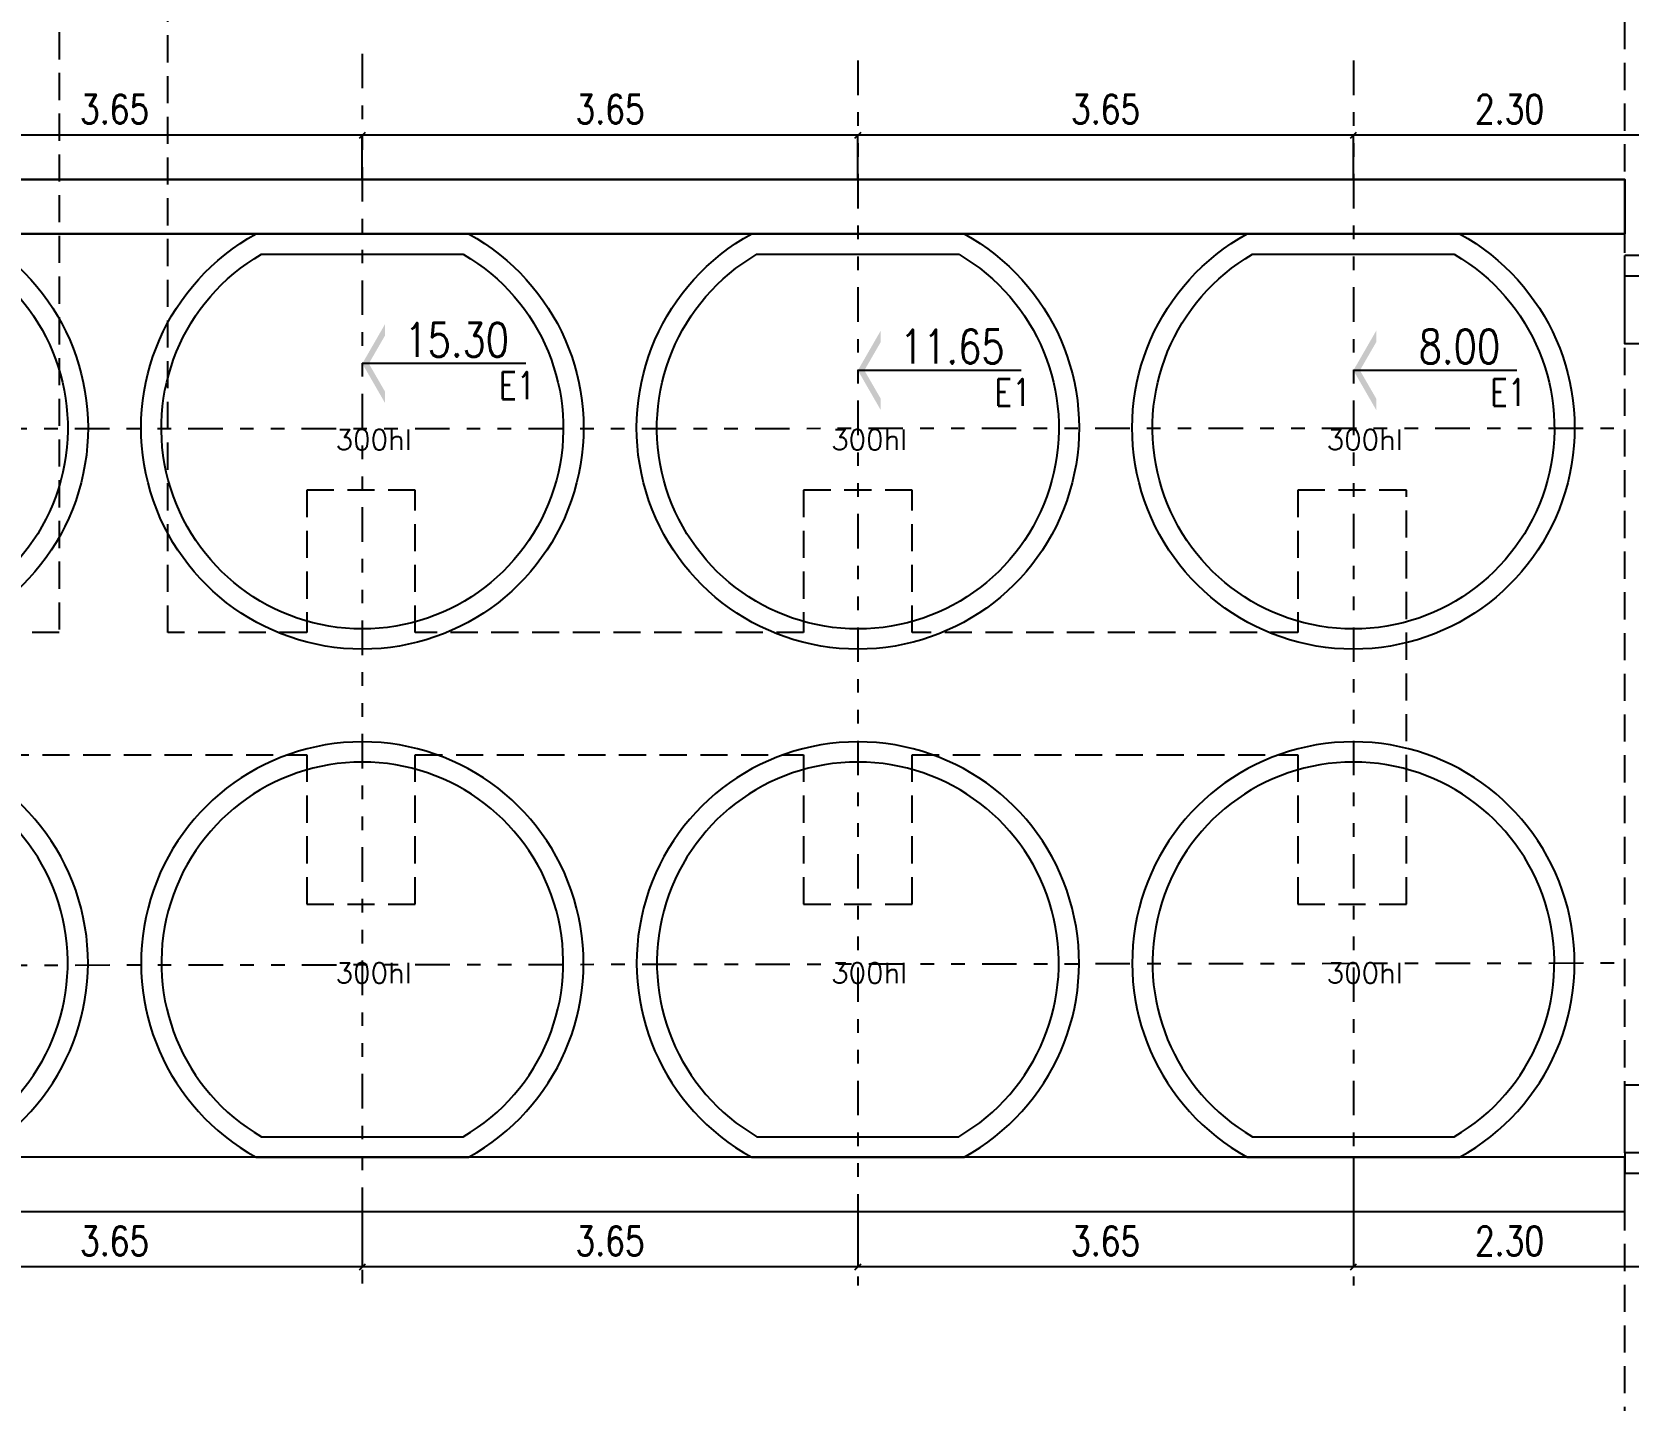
# Model space of a CAD drawing. Extents: x 3 to 114, y 126 to 173.
# Drawn here: x 42.12 to 53.87, y 144.2 to 154.28 of the extents above; entities that cross this region are included whole.
import ezdxf
from ezdxf.enums import TextEntityAlignment as Align

# ---------------------------------------------------------------- set-up
doc = ezdxf.new("R2010")
doc.units = 0
doc.header["$LTSCALE"] = 0.02
doc.header["$MEASUREMENT"] = 0
doc.header["$PDMODE"] = 35
for name, pattern in [('DIVIDE', [31.75, 12.7, -6.35, 0, -6.35, 0, -6.35]), ('HIDDEN', [9.525, 6.35, -3.175]), ('TRAZOS2', [0.375, 0.25, -0.125])]:
    doc.linetypes.add(name, pattern=pattern)
doc.layers.get('0').update_dxf_attribs({"linetype": 'CONTINUOUS'})
doc.layers.get('Defpoints').update_dxf_attribs({"linetype": 'CONTINUOUS'})
for name, color, linetype in [('-alisado-ferrite rojo', 24, 'CONTINUOUS'), ('-LOCAL-TXT', 3, 'CONTINUOUS'), ('-REJILLAS', 8, 'CONTINUOUS'), ('-tabique-tanque', 5, 'CONTINUOUS'), ('10-1-COTA-ACUM-100', 2, 'CONTINUOUS'), ('10-COTA-PARC-100', 4, 'CONTINUOUS'), ('columnas', 6, 'CONTINUOUS'), ('EJES-TANQUES', 1, 'TRAZOS2'), ('ladrillo', 30, 'CONTINUOUS'), ('PROYECCION', 7, 'HIDDEN')]:
    doc.layers.add(name, color=color, linetype=linetype)
doc.styles.add('COTAS', font='ROMANS.shx', dxfattribs={"width": 0.8})
doc.styles.add('NICO', font='romans.shx', dxfattribs={"height": 0.2})
doc.dimstyles.new('COTA-S-S-2-50', dxfattribs={"dimscale": 0.5, "dimtxt": 0.25, "dimasz": 0.05, "dimexe": 0, "dimexo": 0, "dimgap": 0.1, "dimtad": 1, "dimzin": 4, "dimdsep": 46, "dimtxsty": 'COTAS', "dimblk": 'OBLIQUE', "dimblk1": 'NONE', "dimblk2": 'M2_COTA', "dimcen": 0.1, "dimclrd": 2, "dimclre": 2, "dimclrt": 2, "dimadec": 0, "dimazin": 0, "dimtfac": 1, "dimtix": 1, "dimtmove": 2, "dimatfit": 3, "dimldrblk": 'M2_COTA', "dimfxl": 0, "dimtolj": 1, "dimtzin": 0, "dimarcsym": 0})

# ---------------------------------------------------------------- blocks, each defined once
blk = doc.blocks.new('FLE-A-ID')
at = {"linetype": 'ByBlock'}
blk.add_line((1.204, 0), (0, 0), dxfattribs=at)
for points in [[(0.168, 0.292), (0.168, 0.208), (0, 0), (0.048, 0)], [(0.168, -0.292), (0.168, -0.208), (0, 0), (0.048, 0)]]:
    blk.add_solid(points)
at = {"style": 'COTAS', "width": 0.8}
blk.add_attdef('NUMEJE', (1.204, 0.262), '', height=0.2, rotation=180, dxfattribs=at)
blk.add_attdef('ACUTA', text='', height=0.25, rotation=180, dxfattribs=at).set_placement((0.333, -0.05), align=Align.RIGHT)
blk = doc.blocks.new('_OBLIQUE')
at = {"color": 0, "linetype": 'ByBlock'}
blk.add_line((-0.5, -0.5), (0.5, 0.5), dxfattribs=at)
blk = doc.blocks.new('*D112')
at = {"layer": '10-COTA-PARC-100', "color": 2, "lineweight": -2}
for p, q in [((51.85, 153.189), (51.85, 153.516)), ((54.15, 153.516), (51.85, 153.516)), ((54.15, 152.49), (54.15, 153.516))]:
    blk.add_line(p, q, dxfattribs=at)
at = {"layer": 'Defpoints', "color": 0}
for p in [(51.85, 153.516), (51.85, 153.189, 0), (54.15, 152.49, 0)]:
    blk.add_point(p, dxfattribs=at)
at = {"layer": '10-COTA-PARC-100', "color": 2, "lineweight": -2, "xscale": 0.0425, "yscale": 0.0425, "zscale": 0.0425, "rotation": 180}
blk.add_blockref('_OBLIQUE', (51.85, 153.516), dxfattribs=at)
at = {"layer": '10-COTA-PARC-100', "color": 2, "lineweight": -2, "xscale": 0.0425, "yscale": 0.0425, "zscale": 0.0425}
blk.add_blockref('_OBLIQUE', (54.15, 153.516), dxfattribs=at)
at = {"layer": '10-COTA-PARC-100', "color": 2, "insert": (53, 153.708), "char_height": 0.2125, "attachment_point": 5, "style": 'COTAS'}
blk.add_mtext('\\A1;2.30', dxfattribs=at)
blk = doc.blocks.new('_None')
blk = doc.blocks.new('M2_COTA')
for p, q in [((-1, 0), (0, 0)), ((0, 1), (0, -1))]:
    blk.add_line(p, q)
at = {"const_width": 0.2}
blk.add_lwpolyline([(-1, -1), (1, 1)], dxfattribs=at)
blk = doc.blocks.new('*D113')
at = {"layer": '10-COTA-PARC-100', "color": 2, "lineweight": -2}
for p, q in [((48.2, 153.189), (48.2, 153.516)), ((51.85, 153.516), (48.2, 153.516)), ((51.85, 153.189), (51.85, 153.516))]:
    blk.add_line(p, q, dxfattribs=at)
at = {"layer": 'Defpoints', "color": 0}
for p in [(48.2, 153.516), (48.2, 153.189, 0), (51.85, 153.189, 0)]:
    blk.add_point(p, dxfattribs=at)
at = {"layer": '10-COTA-PARC-100', "color": 2, "lineweight": -2, "xscale": 0.0425, "yscale": 0.0425, "zscale": 0.0425, "rotation": 180}
blk.add_blockref('_OBLIQUE', (48.2, 153.516), dxfattribs=at)
at = {"layer": '10-COTA-PARC-100', "color": 2, "lineweight": -2, "xscale": 0.0425, "yscale": 0.0425, "zscale": 0.0425}
blk.add_blockref('_OBLIQUE', (51.85, 153.516), dxfattribs=at)
at = {"layer": '10-COTA-PARC-100', "color": 2, "insert": (50.025, 153.708), "char_height": 0.2125, "attachment_point": 5, "style": 'COTAS'}
blk.add_mtext('\\A1;3.65', dxfattribs=at)
blk = doc.blocks.new('*D114')
at = {"layer": '10-COTA-PARC-100', "color": 2, "lineweight": -2}
for p, q in [((44.55, 153.189), (44.55, 153.516)), ((48.2, 153.516), (44.55, 153.516)), ((48.2, 153.189), (48.2, 153.516))]:
    blk.add_line(p, q, dxfattribs=at)
at = {"layer": 'Defpoints', "color": 0}
for p in [(44.55, 153.516), (44.55, 153.189, 0), (48.2, 153.189, 0)]:
    blk.add_point(p, dxfattribs=at)
at = {"layer": '10-COTA-PARC-100', "color": 2, "lineweight": -2, "xscale": 0.0425, "yscale": 0.0425, "zscale": 0.0425, "rotation": 180}
blk.add_blockref('_OBLIQUE', (44.55, 153.516), dxfattribs=at)
at = {"layer": '10-COTA-PARC-100', "color": 2, "lineweight": -2, "xscale": 0.0425, "yscale": 0.0425, "zscale": 0.0425}
blk.add_blockref('_OBLIQUE', (48.2, 153.516), dxfattribs=at)
at = {"layer": '10-COTA-PARC-100', "color": 2, "insert": (46.375, 153.708), "char_height": 0.2125, "attachment_point": 5, "style": 'COTAS'}
blk.add_mtext('\\A1;3.65', dxfattribs=at)
blk = doc.blocks.new('*D115')
at = {"layer": '10-COTA-PARC-100', "color": 2, "lineweight": -2}
for p, q in [((40.9, 153.189), (40.9, 153.516)), ((44.55, 153.516), (40.9, 153.516)), ((44.55, 153.189), (44.55, 153.516))]:
    blk.add_line(p, q, dxfattribs=at)
at = {"layer": 'Defpoints', "color": 0}
for p in [(40.9, 153.516), (40.9, 153.189, 0), (44.55, 153.189, 0)]:
    blk.add_point(p, dxfattribs=at)
at = {"layer": '10-COTA-PARC-100', "color": 2, "lineweight": -2, "xscale": 0.0425, "yscale": 0.0425, "zscale": 0.0425, "rotation": 180}
blk.add_blockref('_OBLIQUE', (40.9, 153.516), dxfattribs=at)
at = {"layer": '10-COTA-PARC-100', "color": 2, "lineweight": -2, "xscale": 0.0425, "yscale": 0.0425, "zscale": 0.0425}
blk.add_blockref('_OBLIQUE', (44.55, 153.516), dxfattribs=at)
at = {"layer": '10-COTA-PARC-100', "color": 2, "insert": (42.725, 153.708), "char_height": 0.2125, "attachment_point": 5, "style": 'COTAS'}
blk.add_mtext('\\A1;3.65', dxfattribs=at)
blk = doc.blocks.new('*D120')
at = {"layer": '10-COTA-PARC-100', "color": 2, "lineweight": -2}
for p, q in [((51.85, 145.989), (51.85, 145.18)), ((54.15, 145.84), (54.15, 145.18)), ((54.15, 145.18), (51.85, 145.18))]:
    blk.add_line(p, q, dxfattribs=at)
at = {"layer": 'Defpoints', "color": 0}
for p in [(51.85, 145.989, 0), (54.15, 145.84, 0), (51.85, 145.18)]:
    blk.add_point(p, dxfattribs=at)
at = {"layer": '10-COTA-PARC-100', "color": 2, "lineweight": -2, "xscale": 0.0425, "yscale": 0.0425, "zscale": 0.0425, "rotation": 180}
blk.add_blockref('_OBLIQUE', (51.85, 145.18), dxfattribs=at)
at = {"layer": '10-COTA-PARC-100', "color": 2, "lineweight": -2, "xscale": 0.0425, "yscale": 0.0425, "zscale": 0.0425}
blk.add_blockref('_OBLIQUE', (54.15, 145.18), dxfattribs=at)
at = {"layer": '10-COTA-PARC-100', "color": 2, "insert": (53, 145.371), "char_height": 0.2125, "attachment_point": 5, "style": 'COTAS'}
blk.add_mtext('\\A1;2.30', dxfattribs=at)
blk = doc.blocks.new('*D121')
at = {"layer": '10-COTA-PARC-100', "color": 2, "lineweight": -2}
for p, q in [((51.85, 145.989), (51.85, 145.18)), ((48.2, 145.589), (48.2, 145.18)), ((51.85, 145.18), (48.2, 145.18))]:
    blk.add_line(p, q, dxfattribs=at)
at = {"layer": 'Defpoints', "color": 0}
for p in [(51.85, 145.989, 0), (48.2, 145.589, 0), (48.2, 145.18)]:
    blk.add_point(p, dxfattribs=at)
at = {"layer": '10-COTA-PARC-100', "color": 2, "lineweight": -2, "xscale": 0.0425, "yscale": 0.0425, "zscale": 0.0425, "rotation": 180}
blk.add_blockref('_OBLIQUE', (48.2, 145.18), dxfattribs=at)
at = {"layer": '10-COTA-PARC-100', "color": 2, "lineweight": -2, "xscale": 0.0425, "yscale": 0.0425, "zscale": 0.0425}
blk.add_blockref('_OBLIQUE', (51.85, 145.18), dxfattribs=at)
at = {"layer": '10-COTA-PARC-100', "color": 2, "insert": (50.025, 145.371), "char_height": 0.2125, "attachment_point": 5, "style": 'COTAS'}
blk.add_mtext('\\A1;3.65', dxfattribs=at)
blk = doc.blocks.new('*D122')
at = {"layer": '10-COTA-PARC-100', "color": 2, "lineweight": -2}
for p, q in [((44.55, 145.589), (44.55, 145.18)), ((48.2, 145.589), (48.2, 145.18)), ((48.2, 145.18), (44.55, 145.18))]:
    blk.add_line(p, q, dxfattribs=at)
at = {"layer": 'Defpoints', "color": 0}
for p in [(44.55, 145.589, 0), (48.2, 145.589, 0), (44.55, 145.18)]:
    blk.add_point(p, dxfattribs=at)
at = {"layer": '10-COTA-PARC-100', "color": 2, "lineweight": -2, "xscale": 0.0425, "yscale": 0.0425, "zscale": 0.0425, "rotation": 180}
blk.add_blockref('_OBLIQUE', (44.55, 145.18), dxfattribs=at)
at = {"layer": '10-COTA-PARC-100', "color": 2, "lineweight": -2, "xscale": 0.0425, "yscale": 0.0425, "zscale": 0.0425}
blk.add_blockref('_OBLIQUE', (48.2, 145.18), dxfattribs=at)
at = {"layer": '10-COTA-PARC-100', "color": 2, "insert": (46.375, 145.371), "char_height": 0.2125, "attachment_point": 5, "style": 'COTAS'}
blk.add_mtext('\\A1;3.65', dxfattribs=at)
blk = doc.blocks.new('*D123')
at = {"layer": '10-COTA-PARC-100', "color": 2, "lineweight": -2}
for p, q in [((40.9, 145.589), (40.9, 145.18)), ((44.55, 145.589), (44.55, 145.18)), ((44.55, 145.18), (40.9, 145.18))]:
    blk.add_line(p, q, dxfattribs=at)
at = {"layer": 'Defpoints', "color": 0}
for p in [(40.9, 145.589, 0), (44.55, 145.589, 0), (40.9, 145.18)]:
    blk.add_point(p, dxfattribs=at)
at = {"layer": '10-COTA-PARC-100', "color": 2, "lineweight": -2, "xscale": 0.0425, "yscale": 0.0425, "zscale": 0.0425, "rotation": 180}
blk.add_blockref('_OBLIQUE', (40.9, 145.18), dxfattribs=at)
at = {"layer": '10-COTA-PARC-100', "color": 2, "lineweight": -2, "xscale": 0.0425, "yscale": 0.0425, "zscale": 0.0425}
blk.add_blockref('_OBLIQUE', (44.55, 145.18), dxfattribs=at)
at = {"layer": '10-COTA-PARC-100', "color": 2, "insert": (42.725, 145.371), "char_height": 0.2125, "attachment_point": 5, "style": 'COTAS'}
blk.add_mtext('\\A1;3.65', dxfattribs=at)

msp = doc.modelspace()

# ---------------------------------------------------------------- linework, layer by layer
at = {"layer": '-alisado-ferrite rojo', "extrusion": (0, 0, -1), "elevation": 0}
msp.add_lwpolyline([(-24.92, 153.189), (-53.85, 153.189), (-53.85, 152.789), (-24.92, 152.789)], close=True, dxfattribs=at)
at = {"layer": '-REJILLAS', "color": 7, "elevation": 0}
for points in [[(24.92, 152.789), (53.85, 152.789), (53.85, 153.189), (24.92, 153.189)], [(24.92, 145.589), (53.85, 145.589), (53.85, 145.989), (24.92, 145.989)]]:
    msp.add_lwpolyline(points, dxfattribs=at)
at = {"layer": '-tabique-tanque', "elevation": 0}
for points in [[(41.682, 152.789, -3.911521), (40.118, 152.789)], [(45.332, 152.789, -3.911521), (43.768, 152.789)], [(48.982, 152.789, -3.911521), (47.418, 152.789)], [(52.632, 152.789, -3.911521), (51.068, 152.789)], [(41.643, 152.639, -3.714835), (40.157, 152.639)], [(45.293, 152.639, -3.714835), (43.807, 152.639)], [(48.943, 152.639, -3.714835), (47.457, 152.639)], [(52.593, 152.639, -3.714835), (51.107, 152.639)], [(41.682, 145.989, 3.911521), (40.118, 145.989)], [(45.332, 145.989, 3.911521), (43.768, 145.989)], [(48.982, 145.989, 3.911521), (47.418, 145.989)], [(52.632, 145.989, 3.911521), (51.068, 145.989)], [(41.643, 146.139, 3.714835), (40.157, 146.139)], [(45.293, 146.139, 3.714835), (43.807, 146.139)], [(48.943, 146.139, 3.714835), (47.457, 146.139)], [(52.593, 146.139, 3.714835), (51.107, 146.139)]]:
    msp.add_lwpolyline(points, format="xyb", close=True, dxfattribs=at)
at = {"layer": 'columnas', "elevation": 0}
for points in [[(53.85, 152.48), (54.15, 152.48), (54.15, 151.98), (53.85, 151.98)], [(53.85, 146.52), (54.15, 146.52), (54.15, 146.02), (53.85, 146.02)]]:
    msp.add_lwpolyline(points, close=True, dxfattribs=at)
at = {"layer": 'EJES-TANQUES', "linetype": 'DIVIDE'}
for p, q in [((44.55, 154.116, 0), (44.55, 145.044, 0)), ((48.2, 154.066, 0), (48.2, 145.044, 0)), ((51.85, 154.066, 0), (51.85, 145.044, 0)), ((24.063, 151.349, 0), (53.85, 151.359)), ((31.58, 147.389, 0), (53.85, 147.419))]:
    msp.add_line(p, q, dxfattribs=at)
at = {"layer": 'ladrillo', "color": 3}
for p, q in [((53.85, 152.48, 0), (53.85, 152.63, 0)), ((53.85, 146.02, 0), (53.85, 145.87, 0))]:
    msp.add_line(p, q, dxfattribs=at)
for points in [[(54.27, 150.376), (54.27, 152.63), (53.85, 152.63)], [(53.85, 145.87), (54.27, 145.87), (54.27, 148.123)]]:
    msp.add_lwpolyline(points, dxfattribs=at)
at = {"layer": 'PROYECCION', "color": 0, "linetype": 'TRAZOS2', "ltscale": 40}
msp.add_lwpolyline([(53.85, 139.149), (53.85, 159.649)], dxfattribs=at)
at = {"layer": 'PROYECCION', "color": 0, "linetype": 'TRAZOS2', "ltscale": 40, "elevation": 0}
for points in [[(42.317, 158.175), (42.317, 149.852), (41.294, 149.852), (41.294, 150.902), (40.494, 150.902), (40.494, 149.852), (37.646, 149.852), (37.646, 150.902), (36.846, 150.902), (36.846, 149.852), (34, 149.852), (34, 150.902), (33.2, 150.902), (33.2, 149.852), (31.75, 149.852), (31.75, 150.902), (25.52, 150.902), (25.52, 150.002), (27.75, 150.002), (27.75, 149.552), (28.5, 149.552), (28.5, 150.002), (30.95, 150.002), (30.95, 148.947)], [(41.294, 148.952), (44.14, 148.952), (44.14, 147.852), (44.94, 147.852), (44.94, 148.952), (47.8, 148.952), (47.8, 147.852), (48.6, 147.852), (48.6, 148.952), (51.44, 148.952), (51.44, 147.852), (52.24, 147.852), (52.24, 147.852), (52.24, 147.852), (52.24, 150.902), (52.24, 150.902), (52.24, 150.902), (51.44, 150.902), (51.44, 149.852), (48.6, 149.852), (48.6, 150.902), (47.8, 150.902), (47.8, 149.852), (44.94, 149.852), (44.94, 150.902), (44.14, 150.902), (44.14, 149.852), (43.117, 149.852), (43.117, 158.175)]]:
    msp.add_lwpolyline(points, dxfattribs=at)

# ---------------------------------------------------------------- block references
at = {"layer": '10-1-COTA-ACUM-100'}
ref = msp.add_blockref('FLE-A-ID', (44.55, 151.834, 0), dxfattribs=dict(at, xscale=-1, rotation=179.9999999995571))
ref.add_attrib('ACUTA', '15.30', dxfattribs={"layer": '0', "height": 0.25, "rotation": 360, "style": 'COTAS', "width": 0.8}).set_placement((45.631, 151.884, 0), align=Align.RIGHT)
ref.add_attrib('NUMEJE', 'E1', (45.556, 151.572, 0), dxfattribs={"layer": '0', "height": 0.2, "rotation": 360, "style": 'COTAS', "width": 0.8})
ref = msp.add_blockref('FLE-A-ID', (48.2, 151.784, 0), dxfattribs=dict(at, xscale=-1, rotation=179.9999999995571))
ref.add_attrib('ACUTA', '11.65', dxfattribs={"layer": '0', "height": 0.25, "rotation": 360, "style": 'COTAS', "width": 0.8}).set_placement((49.281, 151.834, 0), align=Align.RIGHT)
ref.add_attrib('NUMEJE', 'E1', (49.206, 151.522, 0), dxfattribs={"layer": '0', "height": 0.2, "rotation": 360, "style": 'COTAS', "width": 0.8})
ref = msp.add_blockref('FLE-A-ID', (51.85, 151.784, 0), dxfattribs=dict(at, xscale=-1, rotation=179.9999999995571))
ref.add_attrib('ACUTA', '8.00', dxfattribs={"layer": '0', "height": 0.25, "rotation": 360, "style": 'COTAS', "width": 0.8}).set_placement((52.931, 151.834, 0), align=Align.RIGHT)
ref.add_attrib('NUMEJE', 'E1', (52.856, 151.522, 0), dxfattribs={"layer": '0', "height": 0.2, "rotation": 360, "style": 'COTAS', "width": 0.8})

# ---------------------------------------------------------------- texts
at = {"layer": '-LOCAL-TXT', "color": 7, "extrusion": (2.05199e-08, 1.00772e-07, 1), "style": 'NICO'}
for p in [(44.633, 151.273, 0), (48.283, 151.273, 0), (51.933, 151.273, 0)]:
    msp.add_text('300hl', height=0.15, dxfattribs=at).set_placement(p, align=Align.MIDDLE_CENTER)
at = {"layer": '-LOCAL-TXT', "color": 7, "extrusion": (2.05199e-08, -1.00772e-07, 1), "style": 'NICO'}
for p in [(44.633, 147.345, 0), (48.283, 147.345, 0), (51.933, 147.345, 0)]:
    msp.add_text('300hl', height=0.15, rotation=360, dxfattribs=at).set_placement(p, align=Align.MIDDLE_CENTER)

# ---------------------------------------------------------------- dimensions: what is measured, and where the dimension line sits
at = {"layer": '10-COTA-PARC-100'}
for base, p1, p2, picture, middle in [((40.9, 153.516), (44.55, 153.189, 0), (40.9, 153.189, 0), '*D115', (42.725, 153.708)), ((44.55, 153.516), (48.2, 153.189, 0), (44.55, 153.189, 0), '*D114', (46.375, 153.708)), ((48.2, 153.516), (51.85, 153.189, 0), (48.2, 153.189, 0), '*D113', (50.025, 153.708)), ((51.85, 153.516), (54.15, 152.49, 0), (51.85, 153.189, 0), '*D112', (53, 153.708)), ((48.2, 145.18), (51.85, 145.989, 0), (48.2, 145.589, 0), '*D121', (50.025, 145.371)), ((51.85, 145.18), (54.15, 145.84, 0), (51.85, 145.989, 0), '*D120', (53, 145.371)), ((40.9, 145.18), (44.55, 145.589, 0), (40.9, 145.589, 0), '*D123', (42.725, 145.371)), ((44.55, 145.18), (48.2, 145.589, 0), (44.55, 145.589, 0), '*D122', (46.375, 145.371))]:
    dim = msp.add_linear_dim(base=base, p1=p1, p2=p2, dimstyle='COTA-S-S-2-50', override={"dimscale": 0.85}, dxfattribs=at)
    dim.commit()
    dim.dimension.update_dxf_attribs({"geometry": picture, "text_midpoint": middle})

doc.saveas('drawing.dxf')
